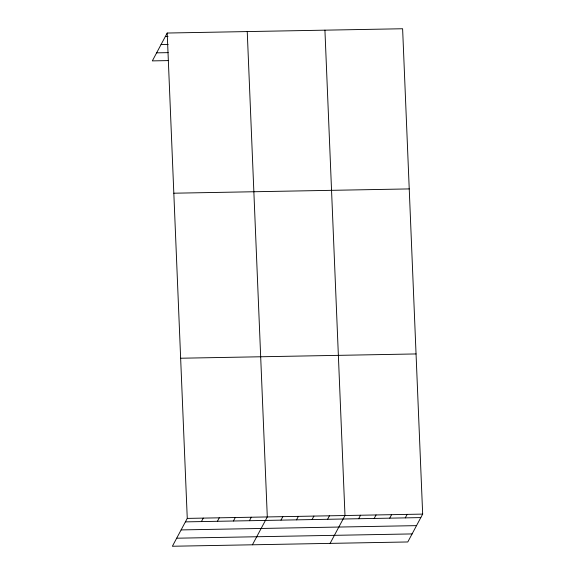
<?xml version="1.0" encoding="UTF-8"?>
<svg xmlns="http://www.w3.org/2000/svg" width="575" height="575" viewBox="0 0 575 575"><rect width="100%" height="100%" fill="white"/><g stroke="black" fill="none" stroke-linecap="round" stroke-linejoin="round"><path stroke-width="0.86" d="M167.203 33.034L187.263 518.398L172.385 546.25L407.797 541.966L422.668 514.107L402.615 28.75L167.203 33.034L152.332 60.892L168.338 60.598M201.408 521.582L203.27 518.104M217.415 521.295L219.276 517.816M233.421 521L235.283 517.522M249.435 520.713L251.289 517.227M252.425 544.791L267.296 516.939L247.243 31.582M280.974 520.138L282.835 516.659M296.513 519.857L298.375 516.372M312.053 519.57L313.907 516.091M327.585 519.29L329.446 515.811M330.107 543.382L344.986 515.523L324.925 30.166M358.663 518.722L360.518 515.243M374.196 518.442L376.057 514.956M389.735 518.154L391.597 514.675M405.274 517.874L407.129 514.395M165.348 36.52L168.015 36.469M161.05 44.562L168.166 44.433M156.63 52.85L168.188 52.634M173.822 193.207L409.228 188.916M180.643 358.225L416.048 353.941M187.263 518.398L422.668 514.107M185.402 521.877L420.807 517.593M181.103 529.92L416.516 525.636M176.683 538.207L412.088 533.923"/></g></svg>
